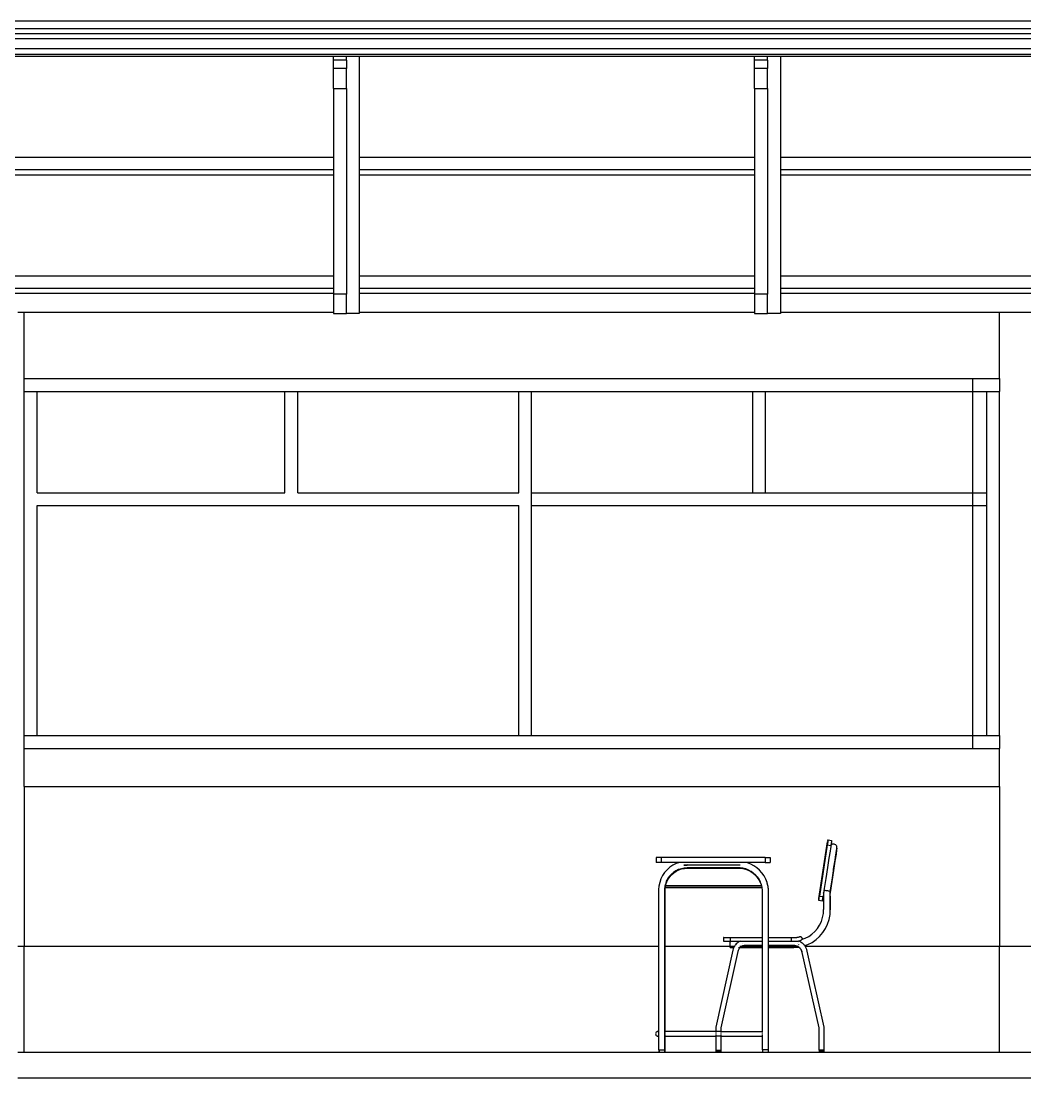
# Model space of a CAD drawing. Header units: metres. Extents: x -17 to 17.8, y -4 to 0.2.
# Drawn here: x 9.443 to 13.406, y -3.979 to 0.191 of the extents above; entities that cross this region are included whole.
import ezdxf

# ---------------------------------------------------------------- set-up
doc = ezdxf.new("R2010")
doc.units = ezdxf.units.M
doc.layers.add('SectionCutEdges', color=7, linetype='Continuous')

msp = doc.modelspace()

# ---------------------------------------------------------------- linework, layer by layer
for p, q in [((17.7507, 0.1909), (-2.9293, 0.1909)), ((17.7507, 0.1609), (-2.9293, 0.1609)), ((17.7507, 0.1407), (-2.9293, 0.1407)), ((17.7507, 0.1214), (-2.9293, 0.1214)), ((9.0806, 0.0531), (10.6765, 0.0531)), ((10.6765, 0.0373), (10.6765, 0.0531)), ((10.6765, 0.0531), (10.7273, 0.0531)), ((10.7273, 0.0373), (10.7273, 0.0531)), ((10.7273, 0.0531), (10.7781, 0.0531)), ((10.7781, 0.0531), (12.3389, 0.0531)), ((10.7781, 0.0531), (10.7781, -0.3457)), ((12.3389, 0.0373), (12.3389, 0.0531)), ((12.3389, 0.0531), (12.3897, 0.0531)), ((12.3897, 0.0373), (12.3897, 0.0531)), ((12.3897, 0.0531), (12.4405, 0.0531)), ((12.4405, 0.0531), (14.0012, 0.0531)), ((12.4405, 0.0531), (12.4405, -0.3457)), ((10.6765, 0.0039), (10.6765, 0.0373)), ((10.7273, 0.0373), (10.6765, 0.0373)), ((10.7273, 0.0373), (10.7273, 0.0039)), ((12.3389, 0.0039), (12.3389, 0.0373)), ((12.3897, 0.0373), (12.3389, 0.0373)), ((12.3897, 0.0373), (12.3897, 0.0039)), ((10.6765, -0.0752), (10.6765, -0.3457)), ((10.7273, -0.0752), (10.7273, -0.887)), ((12.3389, -0.0752), (12.3389, -0.3457)), ((12.3897, -0.0752), (12.3897, -0.887)), ((9.0806, -0.3457), (10.6765, -0.3457)), ((10.6765, -0.3457), (10.6765, -0.3947)), ((10.7781, -0.3457), (12.3389, -0.3457)), ((10.7781, -0.3457), (10.7781, -0.3947)), ((12.3389, -0.3457), (12.3389, -0.3947)), ((12.4405, -0.3457), (14.0012, -0.3457)), ((12.4405, -0.3457), (12.4405, -0.3947)), ((9.0806, -0.3947), (10.6765, -0.3947)), ((9.0806, -0.415), (10.6765, -0.415)), ((10.6765, -0.3947), (10.6765, -0.415)), ((10.6765, -0.415), (10.6765, -0.8138)), ((10.7781, -0.3947), (12.3389, -0.3947)), ((10.7781, -0.3947), (10.7781, -0.415)), ((10.7781, -0.415), (12.3389, -0.415)), ((10.7781, -0.415), (10.7781, -0.8138)), ((12.3389, -0.3947), (12.3389, -0.415)), ((12.3389, -0.415), (12.3389, -0.8138)), ((12.4405, -0.3947), (14.0012, -0.3947)), ((12.4405, -0.3947), (12.4405, -0.415)), ((12.4405, -0.415), (14.0012, -0.415)), ((12.4405, -0.415), (12.4405, -0.8138)), ((9.0806, -0.8138), (10.6765, -0.8138)), ((10.6765, -0.8138), (10.6765, -0.8628)), ((10.7781, -0.8138), (12.3389, -0.8138)), ((10.7781, -0.8138), (10.7781, -0.8628)), ((12.3389, -0.8138), (12.3389, -0.8628)), ((12.4405, -0.8138), (14.0012, -0.8138)), ((12.4405, -0.8138), (12.4405, -0.8628)), ((9.0806, -0.8628), (10.6765, -0.8628)), ((10.6765, -0.8628), (10.6765, -0.8831)), ((10.7781, -0.8628), (12.3389, -0.8628)), ((10.7781, -0.8628), (10.7781, -0.8831)), ((12.3389, -0.8628), (12.3389, -0.8831)), ((12.4405, -0.8628), (14.0012, -0.8628)), ((12.4405, -0.8628), (12.4405, -0.8831)), ((9.0806, -0.8831), (10.6765, -0.8831)), ((10.6765, -0.8831), (10.6765, -0.887)), ((10.7781, -0.8831), (12.3389, -0.8831)), ((10.7781, -0.8831), (10.7781, -0.9593)), ((12.3389, -0.8831), (12.3389, -0.887)), ((12.4405, -0.8831), (14.0012, -0.8831)), ((12.4405, -0.8831), (12.4405, -0.9593)), ((9.4557, -0.9593), (9.4307, -0.9593)), ((9.4557, -1.2193), (9.4557, -0.9593)), ((10.6765, -0.9593), (9.4557, -0.9593)), ((10.7781, -0.9632), (10.7273, -0.9632)), ((12.3389, -0.9593), (10.7781, -0.9593)), ((10.7781, -0.9593), (10.7781, -0.9632)), ((12.4405, -0.9632), (12.3897, -0.9632)), ((13.3057, -0.9593), (12.4405, -0.9593)), ((12.4405, -0.9593), (12.4405, -0.9632)), ((13.5057, -0.9593), (13.3057, -0.9593)), ((13.3057, -1.2193), (13.3057, -0.9593)), ((9.4557, -1.2193), (13.2007, -1.2193)), ((9.4557, -1.2701), (9.4557, -1.2193)), ((13.2007, -1.2193), (13.3057, -1.2193)), ((13.2007, -1.2701), (13.2007, -1.2193)), ((13.3057, -1.2193), (13.3057, -1.2701)), ((9.4557, -1.2701), (9.5065, -1.2701)), ((9.4557, -2.6285), (9.4557, -1.2701)), ((9.5065, -1.6701), (9.5065, -1.2701)), ((9.5065, -1.2701), (10.4842, -1.2701)), ((10.4842, -1.6701), (10.4842, -1.2701)), ((10.4842, -1.2701), (10.535, -1.2701)), ((10.535, -1.6701), (10.535, -1.2701)), ((10.535, -1.2701), (11.4078, -1.2701)), ((11.4078, -1.6701), (11.4078, -1.2701)), ((11.4078, -1.2701), (11.4586, -1.2701)), ((11.4586, -1.6701), (11.4586, -1.2701)), ((11.4586, -1.2701), (12.3313, -1.2701)), ((12.3313, -1.6701), (12.3313, -1.2701)), ((12.3313, -1.2701), (12.3821, -1.2701)), ((12.3821, -1.6701), (12.3821, -1.2701)), ((12.3821, -1.2701), (13.2007, -1.2701)), ((13.2007, -1.2701), (13.2549, -1.2701)), ((13.2007, -1.6701), (13.2007, -1.2701)), ((13.2549, -1.6701), (13.2549, -1.2701)), ((13.2549, -1.2701), (13.3057, -1.2701)), ((13.3057, -2.6285), (13.3057, -1.2701)), ((9.5065, -1.6701), (10.4842, -1.6701)), ((10.535, -1.6701), (11.4078, -1.6701)), ((11.4586, -1.6701), (12.3313, -1.6701)), ((11.4586, -1.7209), (11.4586, -1.6701)), ((12.3313, -1.6701), (12.3821, -1.6701)), ((12.3821, -1.6701), (13.2007, -1.6701)), ((13.2007, -1.6701), (13.2549, -1.6701)), ((13.2007, -1.7209), (13.2007, -1.6701)), ((13.2549, -1.7209), (13.2549, -1.6701)), ((9.5065, -2.6285), (9.5065, -1.7209)), ((9.5065, -1.7209), (11.4078, -1.7209)), ((11.4078, -2.6285), (11.4078, -1.7209)), ((11.4586, -2.6285), (11.4586, -1.7209)), ((11.4586, -1.7209), (13.2007, -1.7209)), ((13.2007, -1.7209), (13.2549, -1.7209)), ((13.2007, -2.6285), (13.2007, -1.7209)), ((13.2549, -2.6285), (13.2549, -1.7209)), ((9.4557, -2.6285), (9.5065, -2.6285)), ((9.4557, -2.6793), (9.4557, -2.6285)), ((9.5065, -2.6285), (11.4078, -2.6285)), ((11.4078, -2.6285), (11.4586, -2.6285)), ((11.4586, -2.6285), (13.2007, -2.6285)), ((13.2007, -2.6285), (13.2549, -2.6285)), ((13.2007, -2.6793), (13.2007, -2.6285)), ((13.2549, -2.6285), (13.3057, -2.6285)), ((13.3057, -2.6285), (13.3057, -2.6793)), ((9.4557, -2.8293), (9.4557, -2.6793)), ((9.4557, -2.6793), (13.2007, -2.6793)), ((13.2007, -2.6793), (13.3057, -2.6793)), ((13.3057, -2.8293), (13.3057, -2.6793)), ((9.4557, -2.8293), (13.3057, -2.8293)), ((9.4557, -2.8293), (9.4557, -3.4593)), ((13.3057, -2.8293), (13.3057, -3.4593)), ((12.6273, -3.043), (12.6265, -3.048)), ((12.6273, -3.043), (12.6274, -3.0418)), ((12.6274, -3.0418), (12.6276, -3.041)), ((12.6276, -3.041), (12.6277, -3.0405)), ((12.6277, -3.0405), (12.6277, -3.0404)), ((12.6277, -3.0404), (12.6286, -3.0404)), ((12.6283, -3.043), (12.6281, -3.0444)), ((12.6284, -3.0418), (12.6283, -3.043)), ((12.6286, -3.041), (12.6284, -3.0418)), ((12.6286, -3.0404), (12.6286, -3.0405)), ((12.6286, -3.0404), (12.6428, -3.0427)), ((12.6286, -3.0405), (12.6286, -3.041)), ((12.6426, -3.0442), (12.6424, -3.0453)), ((12.6427, -3.0434), (12.6426, -3.0442)), ((12.6428, -3.0429), (12.6427, -3.0434)), ((12.6428, -3.0427), (12.6428, -3.0429)), ((12.5924, -3.2711), (12.6265, -3.048)), ((12.6257, -3.0598), (12.5949, -3.2617)), ((12.6261, -3.0573), (12.6257, -3.0598)), ((12.6257, -3.0598), (12.6399, -3.0622)), ((12.6265, -3.0548), (12.6261, -3.0573)), ((12.6269, -3.0524), (12.6265, -3.0548)), ((12.6272, -3.0501), (12.6269, -3.0524)), ((12.6275, -3.048), (12.6272, -3.0501)), ((12.6278, -3.0461), (12.6275, -3.048)), ((12.6281, -3.0444), (12.6278, -3.0461)), ((12.6365, -3.0844), (12.6323, -3.1119)), ((12.6381, -3.0742), (12.6365, -3.0844)), ((12.6391, -3.0675), (12.6381, -3.0742)), ((12.6381, -3.0742), (12.6382, -3.0749)), ((12.6399, -3.0624), (12.6391, -3.0675)), ((12.6403, -3.0596), (12.6399, -3.0622)), ((12.6403, -3.0616), (12.6399, -3.0624)), ((12.6399, -3.0622), (12.6399, -3.0624)), ((12.6407, -3.0571), (12.6403, -3.0596)), ((12.6428, -3.0591), (12.6403, -3.0616)), ((12.641, -3.0547), (12.6407, -3.0571)), ((12.6414, -3.0524), (12.641, -3.0547)), ((12.6417, -3.0503), (12.6414, -3.0524)), ((12.642, -3.0484), (12.6417, -3.0503)), ((12.6422, -3.0467), (12.642, -3.0484)), ((12.6424, -3.0453), (12.6422, -3.0467)), ((12.6458, -3.0574), (12.6428, -3.0591)), ((12.6492, -3.0566), (12.6458, -3.0574)), ((12.6526, -3.0567), (12.6492, -3.0566)), ((12.6559, -3.0577), (12.6526, -3.0567)), ((12.6589, -3.0596), (12.6559, -3.0577)), ((12.6613, -3.0622), (12.6589, -3.0596)), ((12.6627, -3.0789), (12.6601, -3.0966)), ((12.6603, -3.0939), (12.6625, -3.0798)), ((12.6629, -3.0653), (12.6613, -3.0622)), ((12.6625, -3.0798), (12.6628, -3.0775)), ((12.6636, -3.0724), (12.6627, -3.0789)), ((12.6628, -3.0775), (12.6636, -3.0724)), ((12.6637, -3.0688), (12.6629, -3.0653)), ((12.6636, -3.0724), (12.6637, -3.0688)), ((11.95, -3.1093), (11.9499, -3.1093)), ((11.9499, -3.1093), (11.9499, -3.1293)), ((11.9505, -3.1093), (11.95, -3.1093)), ((11.9514, -3.1093), (11.9505, -3.1093)), ((11.9525, -3.1093), (11.9514, -3.1093)), ((11.954, -3.1093), (11.9525, -3.1093)), ((11.9557, -3.1093), (11.954, -3.1093)), ((11.9577, -3.1093), (11.9557, -3.1093)), ((11.9599, -3.1093), (11.9577, -3.1093)), ((11.9622, -3.1093), (11.9599, -3.1093)), ((11.9647, -3.1093), (11.9622, -3.1093)), ((11.9672, -3.1093), (11.9647, -3.1093)), ((11.9699, -3.1093), (11.9672, -3.1093)), ((11.9699, -3.1093), (11.9699, -3.1293)), ((12.3799, -3.1093), (11.9699, -3.1093)), ((12.3799, -3.1093), (12.3799, -3.1293)), ((12.3799, -3.1093), (12.3825, -3.1093)), ((12.3825, -3.1093), (12.385, -3.1093)), ((12.385, -3.1093), (12.3875, -3.1093)), ((12.3875, -3.1093), (12.3899, -3.1093)), ((12.3899, -3.1093), (12.392, -3.1093)), ((12.392, -3.1093), (12.394, -3.1093)), ((12.394, -3.1093), (12.3957, -3.1093)), ((12.3957, -3.1093), (12.3972, -3.1093)), ((12.3972, -3.1093), (12.3983, -3.1093)), ((12.3983, -3.1093), (12.3992, -3.1093)), ((12.3992, -3.1093), (12.3997, -3.1093)), ((12.3997, -3.1093), (12.3999, -3.1093)), ((12.3999, -3.1093), (12.3999, -3.1293)), ((12.6323, -3.1119), (12.6267, -3.1485)), ((12.6559, -3.1246), (12.6504, -3.1611)), ((12.6507, -3.1561), (12.6553, -3.1263)), ((12.6553, -3.1263), (12.6562, -3.1206)), ((12.6601, -3.0966), (12.6559, -3.1246)), ((12.6562, -3.1206), (12.6596, -3.0981)), ((12.6596, -3.0981), (12.6603, -3.0939)), ((11.95, -3.1293), (11.9499, -3.1293)), ((11.9505, -3.1293), (11.95, -3.1293)), ((11.9514, -3.1293), (11.9505, -3.1293)), ((11.9525, -3.1293), (11.9514, -3.1293)), ((11.954, -3.1293), (11.9525, -3.1293)), ((11.9557, -3.1293), (11.954, -3.1293)), ((11.9577, -3.1293), (11.9557, -3.1293)), ((11.9599, -3.1293), (11.9577, -3.1293)), ((11.9622, -3.1293), (11.9599, -3.1293)), ((11.9647, -3.1293), (11.9622, -3.1293)), ((11.9672, -3.1293), (11.9647, -3.1293)), ((11.9699, -3.1293), (11.9672, -3.1293)), ((12.042, -3.1293), (11.9699, -3.1293)), ((11.9836, -3.169), (11.9754, -3.1811)), ((11.9932, -3.158), (11.9836, -3.169)), ((12.0042, -3.1483), (11.9932, -3.158)), ((12.0163, -3.1402), (12.0042, -3.1483)), ((12.0105, -3.1753), (12.0185, -3.1682)), ((12.0294, -3.1337), (12.0163, -3.1402)), ((12.0185, -3.1682), (12.0191, -3.1677)), ((12.0191, -3.1677), (12.0282, -3.1616)), ((12.0199, -3.17), (12.0294, -3.1636)), ((12.0282, -3.1616), (12.0286, -3.1613)), ((12.0286, -3.1613), (12.0387, -3.1563)), ((12.042, -3.1293), (12.0294, -3.1337)), ((12.0294, -3.1636), (12.0396, -3.1585)), ((12.0387, -3.1563), (12.0389, -3.1562)), ((12.0389, -3.1562), (12.0497, -3.1524)), ((12.0396, -3.1585), (12.0505, -3.1547)), ((12.0433, -3.1293), (12.042, -3.1293)), ((12.0492, -3.1293), (12.0433, -3.1293)), ((12.0433, -3.1293), (12.0433, -3.1293)), ((12.058, -3.1293), (12.0492, -3.1293)), ((12.0497, -3.1524), (12.0498, -3.1524)), ((12.0498, -3.1524), (12.0609, -3.1501)), ((12.0505, -3.1547), (12.0617, -3.1524)), ((12.0599, -3.1293), (12.058, -3.1293)), ((12.0592, -3.138), (12.0722, -3.137)), ((12.0592, -3.138), (12.0722, -3.137)), ((12.0596, -3.1404), (12.06, -3.1403)), ((12.0596, -3.1404), (12.06, -3.1403)), ((12.0719, -3.1293), (12.0599, -3.1293)), ((12.06, -3.1403), (12.073, -3.1393)), ((12.06, -3.1403), (12.073, -3.1393)), ((12.0609, -3.1501), (12.0614, -3.15)), ((12.0614, -3.15), (12.0727, -3.1492)), ((12.0617, -3.1524), (12.0734, -3.1515)), ((12.2817, -3.1293), (12.0719, -3.1293)), ((12.0727, -3.1492), (12.0733, -3.1492)), ((12.2811, -3.1393), (12.073, -3.1393)), ((12.2811, -3.1393), (12.073, -3.1393)), ((12.0733, -3.1492), (12.2804, -3.1492)), ((12.0734, -3.1515), (12.2811, -3.1515)), ((12.2804, -3.1492), (12.2813, -3.1493)), ((12.2811, -3.1515), (12.2923, -3.153)), ((12.2813, -3.1493), (12.2915, -3.1507)), ((12.2884, -3.1293), (12.2817, -3.1293)), ((12.2958, -3.1293), (12.2884, -3.1293)), ((12.2915, -3.1507), (12.2927, -3.151)), ((12.2923, -3.153), (12.3033, -3.1559)), ((12.2927, -3.151), (12.3025, -3.1536)), ((12.2995, -3.1293), (12.2958, -3.1293)), ((12.3043, -3.1293), (12.2995, -3.1293)), ((12.3025, -3.1536), (12.3131, -3.1577)), ((12.3033, -3.1559), (12.3139, -3.16)), ((12.3059, -3.1293), (12.3043, -3.1293)), ((12.3101, -3.1304), (12.3059, -3.1293)), ((12.3799, -3.1293), (12.3059, -3.1293)), ((12.3234, -3.1356), (12.3101, -3.1304)), ((12.3131, -3.1577), (12.3146, -3.1586)), ((12.3139, -3.16), (12.3239, -3.1654)), ((12.3146, -3.1586), (12.3232, -3.1631)), ((12.3232, -3.1631), (12.3247, -3.1642)), ((12.3359, -3.1423), (12.3234, -3.1356)), ((12.3239, -3.1654), (12.3333, -3.1719)), ((12.3247, -3.1642), (12.3325, -3.1696)), ((12.3476, -3.1504), (12.3359, -3.1423)), ((12.3583, -3.1599), (12.3476, -3.1504)), ((12.3678, -3.1706), (12.3583, -3.1599)), ((12.3799, -3.1293), (12.3825, -3.1293)), ((12.3825, -3.1293), (12.385, -3.1293)), ((12.385, -3.1293), (12.3875, -3.1293)), ((12.3875, -3.1293), (12.3899, -3.1293)), ((12.3899, -3.1293), (12.392, -3.1293)), ((12.392, -3.1293), (12.394, -3.1293)), ((12.394, -3.1293), (12.3957, -3.1293)), ((12.3957, -3.1293), (12.3972, -3.1293)), ((12.3972, -3.1293), (12.3983, -3.1293)), ((12.3983, -3.1293), (12.3992, -3.1293)), ((12.3992, -3.1293), (12.3997, -3.1293)), ((12.3997, -3.1293), (12.3999, -3.1293)), ((12.6267, -3.1485), (12.62, -3.1922)), ((12.6504, -3.1611), (12.6439, -3.2041)), ((12.6443, -3.1985), (12.6498, -3.1627)), ((12.6498, -3.1627), (12.6507, -3.1561)), ((11.9641, -3.208), (11.9611, -3.2223)), ((11.9689, -3.1942), (11.9641, -3.208)), ((11.9754, -3.1811), (11.9689, -3.1942)), ((11.9877, -3.2145), (11.9908, -3.2054)), ((11.9884, -3.2168), (11.9922, -3.2059)), ((11.9908, -3.2054), (11.9912, -3.2041)), ((11.9912, -3.2041), (11.9914, -3.2036)), ((11.9914, -3.2036), (11.9958, -3.1948)), ((11.9922, -3.2059), (11.9973, -3.1957)), ((11.9958, -3.1948), (11.9965, -3.1934)), ((11.9965, -3.1934), (12.0022, -3.185)), ((11.9973, -3.1957), (12.0037, -3.1862)), ((12.0022, -3.185), (12.0029, -3.1839)), ((12.0029, -3.1839), (12.0098, -3.1761)), ((12.0037, -3.1862), (12.0113, -3.1776)), ((12.0098, -3.1761), (12.0105, -3.1753)), ((12.0113, -3.1776), (12.0199, -3.17)), ((12.3325, -3.1696), (12.334, -3.171)), ((12.3333, -3.1719), (12.3418, -3.1795)), ((12.334, -3.171), (12.341, -3.1772)), ((12.341, -3.1772), (12.3425, -3.1788)), ((12.3418, -3.1795), (12.3493, -3.188)), ((12.3425, -3.1788), (12.3486, -3.1857)), ((12.3486, -3.1857), (12.3551, -3.195)), ((12.3493, -3.188), (12.3558, -3.1973)), ((12.3551, -3.195), (12.3562, -3.1971)), ((12.3558, -3.1973), (12.3612, -3.2074)), ((12.3562, -3.1971), (12.3605, -3.2051)), ((12.3605, -3.2051), (12.3613, -3.2073)), ((12.3612, -3.2074), (12.3649, -3.2168)), ((12.3613, -3.2073), (12.3646, -3.2157)), ((12.3759, -3.1823), (12.3678, -3.1706)), ((12.3826, -3.1948), (12.3759, -3.1823)), ((12.3878, -3.2081), (12.3826, -3.1948)), ((12.3881, -3.2092), (12.3878, -3.2081)), ((12.3886, -3.2104), (12.3881, -3.2092)), ((12.3914, -3.2219), (12.3881, -3.2092)), ((12.3922, -3.2242), (12.3886, -3.2104)), ((12.62, -3.1922), (12.6127, -3.2402)), ((12.6439, -3.2041), (12.6372, -3.248)), ((12.6372, -3.2451), (12.6433, -3.2051)), ((12.6433, -3.2051), (12.6443, -3.1985)), ((11.9611, -3.2223), (11.96, -3.2365)), ((11.96, -3.2365), (11.96, -3.4593)), ((11.9844, -3.2374), (11.985, -3.2299)), ((11.9844, -3.2397), (11.9844, -3.2374)), ((11.9844, -3.7964), (11.9844, -3.2397)), ((11.985, -3.2294), (11.9851, -3.2279)), ((11.9855, -3.2294), (11.985, -3.2294)), ((11.985, -3.2299), (11.985, -3.2294)), ((11.9855, -3.2299), (11.985, -3.2299)), ((11.9851, -3.2279), (11.9853, -3.2264)), ((11.9852, -3.2397), (11.9859, -3.2299)), ((11.9852, -3.4593), (11.9852, -3.2397)), ((11.9853, -3.2257), (11.9854, -3.2254)), ((11.9853, -3.2264), (11.9853, -3.2257)), ((11.9854, -3.2254), (11.9855, -3.2249)), ((11.9855, -3.2249), (11.986, -3.2223)), ((11.986, -3.2294), (11.9855, -3.2294)), ((11.9859, -3.2299), (11.9855, -3.2299)), ((11.986, -3.2223), (11.9856, -3.2223)), ((11.9861, -3.2218), (11.9857, -3.2218)), ((11.9859, -3.2299), (11.986, -3.2294)), ((12.3679, -3.2299), (11.9859, -3.2299)), ((11.986, -3.2223), (11.9861, -3.2218)), ((11.9868, -3.2223), (11.986, -3.2223)), ((11.986, -3.2294), (11.9861, -3.228)), ((12.3679, -3.2294), (11.986, -3.2294)), ((11.9861, -3.2218), (11.9872, -3.2165)), ((11.9869, -3.2218), (11.9861, -3.2218)), ((11.9861, -3.228), (11.9864, -3.2264)), ((11.9867, -3.2249), (11.9873, -3.2223)), ((11.9873, -3.2223), (11.9868, -3.2223)), ((11.9873, -3.2218), (11.9869, -3.2218)), ((11.9872, -3.2165), (11.9877, -3.2145)), ((11.9873, -3.2218), (11.9884, -3.2168)), ((12.3662, -3.2218), (11.9873, -3.2218)), ((11.9873, -3.2223), (11.9873, -3.2218)), ((12.3663, -3.2223), (11.9873, -3.2223)), ((12.3646, -3.2157), (12.3649, -3.2168)), ((12.3649, -3.2168), (12.3662, -3.2218)), ((12.3662, -3.2218), (12.3663, -3.2223)), ((12.3663, -3.2223), (12.367, -3.2249)), ((12.367, -3.2249), (12.3672, -3.2254)), ((12.3672, -3.2254), (12.3674, -3.2264)), ((12.3674, -3.2264), (12.3675, -3.2267)), ((12.3675, -3.2267), (12.3679, -3.2294)), ((12.3679, -3.2294), (12.3679, -3.2299)), ((12.3679, -3.2299), (12.369, -3.2378)), ((12.369, -3.2378), (12.369, -3.4254)), ((12.3918, -3.2243), (12.3914, -3.2219)), ((12.3934, -3.2361), (12.3918, -3.2243)), ((12.3942, -3.2384), (12.3922, -3.2242)), ((12.3934, -3.4254), (12.3934, -3.2361)), ((12.3942, -3.4254), (12.3942, -3.2384)), ((12.6111, -3.2508), (12.6107, -3.2531)), ((12.6111, -3.2508), (12.6117, -3.2471)), ((12.6111, -3.2508), (12.6112, -3.3149)), ((12.6111, -3.2508), (12.6112, -3.2552)), ((12.6127, -3.2402), (12.6117, -3.2471)), ((12.613, -3.2402), (12.6127, -3.2402)), ((12.6151, -3.2401), (12.613, -3.2402)), ((12.6179, -3.2403), (12.6151, -3.2401)), ((12.621, -3.2406), (12.6179, -3.2403)), ((12.6244, -3.2411), (12.621, -3.2406)), ((12.6278, -3.2417), (12.6244, -3.2411)), ((12.6309, -3.2424), (12.6278, -3.2417)), ((12.6336, -3.2431), (12.6309, -3.2424)), ((12.6356, -3.2439), (12.6336, -3.2431)), ((12.6368, -3.2445), (12.6356, -3.2439)), ((12.6372, -3.2451), (12.6368, -3.2445)), ((12.6372, -3.248), (12.6369, -3.2505)), ((12.6372, -3.248), (12.6372, -3.2451)), ((12.6376, -3.3158), (12.6372, -3.248)), ((12.5914, -3.2782), (12.5913, -3.2783)), ((12.5923, -3.2783), (12.5913, -3.2783)), ((12.5913, -3.2783), (12.6056, -3.2804)), ((12.5915, -3.2772), (12.5914, -3.2778)), ((12.5914, -3.2778), (12.5914, -3.2782)), ((12.5918, -3.2753), (12.5915, -3.2772)), ((12.5918, -3.2753), (12.5924, -3.2711)), ((12.5923, -3.2782), (12.5924, -3.2778)), ((12.5923, -3.2783), (12.5923, -3.2782)), ((12.5923, -3.2783), (12.6065, -3.2804)), ((12.5924, -3.2778), (12.5925, -3.2771)), ((12.5925, -3.2771), (12.5927, -3.2761)), ((12.5927, -3.2761), (12.5929, -3.2749)), ((12.5929, -3.2749), (12.5931, -3.2735)), ((12.5931, -3.2735), (12.5934, -3.2718)), ((12.5934, -3.2718), (12.5936, -3.27)), ((12.5936, -3.27), (12.5939, -3.2681)), ((12.5939, -3.2681), (12.5942, -3.266)), ((12.5942, -3.266), (12.5946, -3.2639)), ((12.5946, -3.2639), (12.5949, -3.2617)), ((12.5949, -3.2617), (12.6091, -3.2637)), ((12.6055, -3.2807), (12.6055, -3.2804)), ((12.6055, -3.2807), (12.6055, -3.2804)), ((12.6065, -3.2804), (12.6056, -3.2804)), ((12.6065, -3.2804), (12.6066, -3.2802)), ((12.6065, -3.2804), (12.6065, -3.2807)), ((12.6066, -3.2804), (12.6065, -3.2807)), ((12.6065, -3.2804), (12.6065, -3.2807)), ((12.6066, -3.2804), (12.6065, -3.2807)), ((12.6066, -3.2798), (12.6067, -3.2791)), ((12.6066, -3.2802), (12.6066, -3.2798)), ((12.6067, -3.2791), (12.6069, -3.2781)), ((12.6069, -3.2781), (12.6071, -3.2769)), ((12.6071, -3.2769), (12.6073, -3.2755)), ((12.6073, -3.2755), (12.6076, -3.2739)), ((12.6076, -3.2739), (12.6078, -3.272)), ((12.6078, -3.272), (12.6081, -3.2701)), ((12.6081, -3.2701), (12.6085, -3.268)), ((12.6085, -3.268), (12.6088, -3.2659)), ((12.6088, -3.2659), (12.6091, -3.2637)), ((12.6107, -3.2531), (12.6091, -3.2637)), ((12.6107, -3.2531), (12.6112, -3.3149)), ((12.6369, -3.2619), (12.6376, -3.3158)), ((12.6072, -3.3468), (12.6102, -3.3312)), ((12.6102, -3.3312), (12.6112, -3.3149)), ((12.6327, -3.3539), (12.6364, -3.3348)), ((12.6364, -3.3348), (12.6376, -3.3158)), ((12.5869, -3.3895), (12.5954, -3.3762)), ((12.5954, -3.3762), (12.6022, -3.3619)), ((12.6022, -3.3619), (12.6072, -3.3468)), ((12.6184, -3.39), (12.6267, -3.3724)), ((12.6267, -3.3724), (12.6327, -3.3539)), ((12.5525, -3.4208), (12.5652, -3.412)), ((12.5652, -3.412), (12.5768, -3.4015)), ((12.5768, -3.4015), (12.5869, -3.3895)), ((12.5955, -3.4209), (12.6079, -3.4062)), ((12.6079, -3.4062), (12.6184, -3.39)), ((9.4307, -3.4593), (9.4557, -3.4593)), ((9.4557, -3.8793), (9.4557, -3.4593)), ((9.4557, -3.4593), (11.96, -3.4593)), ((11.96, -3.4593), (11.9604, -3.4593)), ((11.96, -3.4593), (11.96, -3.7964)), ((11.9847, -3.4593), (11.9852, -3.4593)), ((11.9852, -3.4593), (12.2417, -3.4593)), ((11.9852, -3.7964), (11.9852, -3.4593)), ((12.2163, -3.4254), (12.2165, -3.4254)), ((12.2163, -3.4254), (12.2163, -3.4402)), ((12.2163, -3.4402), (12.2165, -3.4402)), ((12.2172, -3.4254), (12.2165, -3.4254)), ((12.2165, -3.4402), (12.2172, -3.4402)), ((12.2172, -3.4254), (12.2183, -3.4254)), ((12.2172, -3.4402), (12.2183, -3.4402)), ((12.2183, -3.4254), (12.2198, -3.4254)), ((12.2183, -3.4402), (12.2198, -3.4402)), ((12.2198, -3.4254), (12.2218, -3.4254)), ((12.2198, -3.4402), (12.2218, -3.4402)), ((12.2218, -3.4254), (12.224, -3.4254)), ((12.2218, -3.4402), (12.224, -3.4402)), ((12.224, -3.4254), (12.2266, -3.4254)), ((12.224, -3.4402), (12.2266, -3.4402)), ((12.2266, -3.4254), (12.2295, -3.4254)), ((12.2266, -3.4402), (12.2295, -3.4402)), ((12.2295, -3.4254), (12.2326, -3.4254)), ((12.2295, -3.4402), (12.2326, -3.4402)), ((12.2326, -3.4254), (12.2359, -3.4254)), ((12.2326, -3.4402), (12.2359, -3.4402)), ((12.2359, -3.4254), (12.2393, -3.4254)), ((12.2359, -3.4402), (12.2393, -3.4402)), ((12.2393, -3.4254), (12.2427, -3.4254)), ((12.2393, -3.4402), (12.2417, -3.4402)), ((12.2417, -3.4412), (12.2417, -3.4402)), ((12.2417, -3.4402), (12.2427, -3.4402)), ((12.2417, -3.4412), (12.2417, -3.444)), ((12.2417, -3.4473), (12.2417, -3.444)), ((12.2417, -3.4508), (12.2417, -3.4473)), ((12.2417, -3.4544), (12.2417, -3.4508)), ((12.2417, -3.4577), (12.2417, -3.4544)), ((12.2417, -3.4577), (12.2417, -3.4593)), ((12.2417, -3.4593), (12.2417, -3.4605)), ((12.2417, -3.4593), (12.2595, -3.4593)), ((12.2417, -3.4605), (12.2417, -3.4627)), ((12.2427, -3.4254), (12.369, -3.4254)), ((12.2427, -3.4254), (12.2427, -3.4402)), ((12.2427, -3.4402), (12.2815, -3.4402)), ((12.2589, -3.4605), (12.2577, -3.4627)), ((12.2592, -3.4597), (12.2588, -3.4605)), ((12.2593, -3.4598), (12.2589, -3.4605)), ((12.2595, -3.4593), (12.2592, -3.4597)), ((12.2596, -3.4593), (12.2593, -3.4597)), ((12.2593, -3.4597), (12.2593, -3.4598)), ((12.2606, -3.4577), (12.2595, -3.4593)), ((12.2595, -3.4593), (12.2596, -3.4593)), ((12.2607, -3.4577), (12.2596, -3.4593)), ((12.2596, -3.4593), (12.26, -3.4593)), ((12.2625, -3.4551), (12.2607, -3.4577)), ((12.2631, -3.4544), (12.2625, -3.4551)), ((12.2661, -3.4509), (12.2631, -3.4544)), ((12.2699, -3.4473), (12.2661, -3.4508)), ((12.2662, -3.4508), (12.2661, -3.4509)), ((12.27, -3.4473), (12.2662, -3.4508)), ((12.2702, -3.4471), (12.27, -3.4473)), ((12.2745, -3.444), (12.2702, -3.4471)), ((12.2746, -3.4439), (12.2745, -3.444)), ((12.2794, -3.4412), (12.2746, -3.4439)), ((12.2793, -3.4411), (12.2793, -3.4412)), ((12.2793, -3.4411), (12.2794, -3.4412)), ((12.2815, -3.4402), (12.2794, -3.4411)), ((12.2794, -3.4411), (12.2794, -3.4412)), ((12.2801, -3.4593), (12.2836, -3.4593)), ((12.2815, -3.4402), (12.2923, -3.4402)), ((12.2839, -3.4593), (12.2897, -3.4593)), ((12.2872, -3.4605), (12.2853, -3.4616)), ((12.288, -3.46), (12.2871, -3.4605)), ((12.2881, -3.46), (12.2872, -3.4605)), ((12.2881, -3.46), (12.288, -3.46)), ((12.2897, -3.4593), (12.2881, -3.46)), ((12.2897, -3.4593), (12.2898, -3.4593)), ((12.291, -3.4587), (12.2898, -3.4593)), ((12.2898, -3.4593), (12.369, -3.4593)), ((12.2903, -3.4406), (12.2903, -3.4406)), ((12.2911, -3.4587), (12.291, -3.4587)), ((12.2941, -3.4578), (12.2911, -3.4587)), ((12.2923, -3.4402), (12.2955, -3.4402)), ((12.2924, -3.4505), (12.2925, -3.4505)), ((12.2942, -3.4578), (12.2941, -3.4578)), ((12.2948, -3.4577), (12.2942, -3.4578)), ((12.2949, -3.4577), (12.2948, -3.4577)), ((12.2973, -3.4573), (12.2949, -3.4577)), ((12.2955, -3.4402), (12.369, -3.4402)), ((12.3008, -3.4571), (12.2973, -3.4573)), ((12.369, -3.4571), (12.3008, -3.4571)), ((12.369, -3.4254), (12.369, -3.4402)), ((12.369, -3.4402), (12.369, -3.4412)), ((12.369, -3.4412), (12.369, -3.4416)), ((12.369, -3.4416), (12.369, -3.4441)), ((12.369, -3.4441), (12.369, -3.4468)), ((12.369, -3.4468), (12.369, -3.4495)), ((12.369, -3.4495), (12.369, -3.452)), ((12.369, -3.452), (12.369, -3.4544)), ((12.369, -3.4544), (12.369, -3.4558)), ((12.369, -3.4558), (12.369, -3.4568)), ((12.369, -3.4568), (12.369, -3.4571)), ((12.369, -3.4571), (12.369, -3.4577)), ((12.369, -3.4577), (12.369, -3.4593)), ((12.369, -3.4593), (12.369, -3.4605)), ((12.369, -3.4605), (12.369, -3.4627)), ((12.393, -3.4254), (12.3934, -3.4254)), ((12.393, -3.4402), (12.3934, -3.4402)), ((12.3934, -3.4571), (12.393, -3.4571)), ((12.393, -3.4593), (12.3934, -3.4593)), ((12.3934, -3.4254), (12.3942, -3.4254)), ((12.3934, -3.4402), (12.3934, -3.4254)), ((12.3934, -3.4412), (12.3934, -3.4402)), ((12.3934, -3.4402), (12.3942, -3.4402)), ((12.3934, -3.4416), (12.3934, -3.4412)), ((12.3934, -3.4441), (12.3934, -3.4416)), ((12.3934, -3.4468), (12.3934, -3.4441)), ((12.3934, -3.4495), (12.3934, -3.4468)), ((12.3934, -3.452), (12.3934, -3.4495)), ((12.3934, -3.4544), (12.3934, -3.452)), ((12.3934, -3.4558), (12.3934, -3.4544)), ((12.3934, -3.4568), (12.3934, -3.4558)), ((12.3934, -3.4571), (12.3934, -3.4568)), ((12.494, -3.4571), (12.3934, -3.4571)), ((12.3934, -3.4577), (12.3934, -3.4571)), ((12.3934, -3.4593), (12.3934, -3.4577)), ((12.3934, -3.4605), (12.3934, -3.4593)), ((12.3934, -3.4593), (12.3942, -3.4593)), ((12.3934, -3.4627), (12.3934, -3.4605)), ((12.3942, -3.4254), (12.4847, -3.4254)), ((12.3942, -3.4412), (12.3942, -3.4402)), ((12.3942, -3.4402), (12.4847, -3.4402)), ((12.3942, -3.4593), (12.3942, -3.4577)), ((12.3942, -3.4605), (12.3942, -3.4593)), ((12.3942, -3.4593), (12.506, -3.4593)), ((12.4847, -3.4402), (12.4847, -3.4254)), ((12.4847, -3.4254), (12.5049, -3.4254)), ((12.4847, -3.4402), (12.5, -3.4402)), ((12.494, -3.4571), (12.4942, -3.4571)), ((12.4981, -3.4573), (12.4942, -3.4571)), ((12.4982, -3.4573), (12.4981, -3.4573)), ((12.5018, -3.4579), (12.4982, -3.4573)), ((12.5, -3.4402), (12.5001, -3.4402)), ((12.5001, -3.4402), (12.5029, -3.4402)), ((12.5019, -3.4579), (12.5018, -3.4579)), ((12.5054, -3.459), (12.5019, -3.4579)), ((12.5029, -3.4402), (12.5054, -3.4402)), ((12.5076, -3.4252), (12.5049, -3.4254)), ((12.5054, -3.4402), (12.5094, -3.4399)), ((12.5055, -3.459), (12.5054, -3.459)), ((12.506, -3.4593), (12.5055, -3.459)), ((12.5058, -3.4578), (12.5058, -3.4578)), ((12.5061, -3.4593), (12.506, -3.4593)), ((12.5069, -3.4597), (12.5061, -3.4593)), ((12.5061, -3.4593), (12.5092, -3.4593)), ((12.507, -3.4597), (12.5069, -3.4597)), ((12.5089, -3.4605), (12.507, -3.4597)), ((12.5102, -3.4247), (12.5076, -3.4252)), ((12.5086, -3.4493), (12.5086, -3.4493)), ((12.5108, -3.4616), (12.5089, -3.4605)), ((12.5094, -3.4399), (12.5096, -3.4399)), ((12.5095, -3.4593), (12.512, -3.4593)), ((12.5096, -3.4399), (12.5123, -3.4393)), ((12.5102, -3.4443), (12.5101, -3.4443)), ((12.5127, -3.4238), (12.5102, -3.4247)), ((12.5119, -3.4536), (12.5119, -3.4537)), ((12.512, -3.4593), (12.5125, -3.4593)), ((12.5123, -3.4393), (12.5139, -3.439)), ((12.5126, -3.4395), (12.5123, -3.4393)), ((12.5171, -3.4414), (12.5126, -3.4395)), ((12.515, -3.4226), (12.5127, -3.4238)), ((12.5139, -3.439), (12.5181, -3.4375)), ((12.515, -3.4226), (12.5156, -3.4223)), ((12.5156, -3.4223), (12.5161, -3.422)), ((12.5161, -3.422), (12.5167, -3.4218)), ((12.5167, -3.4218), (12.5173, -3.4217)), ((12.5176, -3.4416), (12.5171, -3.4414)), ((12.5173, -3.4217), (12.5179, -3.4216)), ((12.5215, -3.4439), (12.5176, -3.4416)), ((12.5179, -3.4216), (12.5185, -3.4216)), ((12.5181, -3.4375), (12.5222, -3.4354)), ((12.5185, -3.4216), (12.5192, -3.4216)), ((12.5192, -3.4216), (12.5198, -3.4217)), ((12.5198, -3.4217), (12.5204, -3.4218)), ((12.5204, -3.4218), (12.5209, -3.422)), ((12.5209, -3.422), (12.5215, -3.4223)), ((12.5215, -3.4223), (12.5221, -3.4226)), ((12.5229, -3.4446), (12.5215, -3.4439)), ((12.5286, -3.4304), (12.5221, -3.4226)), ((12.5222, -3.4354), (12.5225, -3.4352)), ((12.5225, -3.4352), (12.5244, -3.4339)), ((12.5256, -3.4466), (12.5229, -3.4446)), ((12.5259, -3.4328), (12.5244, -3.4339)), ((12.5277, -3.4482), (12.5256, -3.4466)), ((12.5259, -3.4328), (12.5267, -3.4321)), ((12.5267, -3.4321), (12.5387, -3.4279)), ((12.5267, -3.4321), (12.5286, -3.4304)), ((12.5282, -3.4486), (12.5277, -3.4482)), ((12.5291, -3.4494), (12.5282, -3.4486)), ((12.5318, -3.452), (12.5291, -3.4494)), ((12.5322, -3.4523), (12.5318, -3.452)), ((12.5339, -3.4542), (12.5322, -3.4523)), ((12.5354, -3.456), (12.5339, -3.4542)), ((12.5362, -3.4569), (12.5354, -3.456)), ((12.5363, -3.4571), (12.5362, -3.4569)), ((12.5366, -3.4575), (12.5363, -3.4571)), ((12.5366, -3.4575), (12.5488, -3.4532)), ((12.5378, -3.4593), (12.5366, -3.4575)), ((12.5378, -3.4593), (13.3057, -3.4593)), ((12.5396, -3.462), (12.5378, -3.4593)), ((12.5387, -3.4279), (12.5525, -3.4208)), ((12.5488, -3.4532), (12.5657, -3.4446)), ((12.5657, -3.4446), (12.5813, -3.4337)), ((12.5813, -3.4337), (12.5955, -3.4209)), ((13.3057, -3.8793), (13.3057, -3.4593)), ((13.3057, -3.4593), (13.5057, -3.4593)), ((12.253, -3.4751), (12.1853, -3.7792)), ((12.2531, -3.4751), (12.1854, -3.7792)), ((12.2726, -3.4803), (12.2055, -3.7816)), ((12.2417, -3.4646), (12.2417, -3.4627)), ((12.2417, -3.4646), (12.2566, -3.4646)), ((12.2544, -3.4699), (12.253, -3.4751)), ((12.2545, -3.4699), (12.2531, -3.4751)), ((12.2531, -3.4751), (12.2531, -3.4751)), ((12.2565, -3.4647), (12.2544, -3.4699)), ((12.2546, -3.4699), (12.2545, -3.4699)), ((12.2566, -3.4647), (12.2546, -3.4699)), ((12.2548, -3.47), (12.2548, -3.47)), ((12.2566, -3.4646), (12.2565, -3.4647)), ((12.2576, -3.4627), (12.2566, -3.4646)), ((12.2566, -3.4646), (12.2567, -3.4646)), ((12.2567, -3.4647), (12.2566, -3.4647)), ((12.2577, -3.4627), (12.2567, -3.4646)), ((12.2567, -3.4646), (12.2567, -3.4647)), ((12.2723, -3.4764), (12.2723, -3.4764)), ((12.2735, -3.4769), (12.2725, -3.4803)), ((12.2736, -3.4769), (12.2726, -3.4803)), ((12.2735, -3.4768), (12.2735, -3.4769)), ((12.2748, -3.4738), (12.2736, -3.4769)), ((12.2762, -3.4709), (12.2747, -3.4738)), ((12.2748, -3.4646), (12.2775, -3.4646)), ((12.2764, -3.4709), (12.2748, -3.4738)), ((12.2763, -3.4709), (12.2762, -3.4709)), ((12.2782, -3.4682), (12.2764, -3.4709)), ((12.2775, -3.4646), (12.2776, -3.4646)), ((12.2803, -3.4657), (12.2782, -3.4682)), ((12.2792, -3.4646), (12.2815, -3.4646)), ((12.2815, -3.4646), (12.2803, -3.4657)), ((12.2816, -3.4646), (12.2803, -3.4657)), ((12.2826, -3.4635), (12.2815, -3.4646)), ((12.2815, -3.4646), (12.2816, -3.4646)), ((12.2827, -3.4635), (12.2816, -3.4646)), ((12.2816, -3.4646), (12.369, -3.4646)), ((12.2837, -3.4627), (12.2826, -3.4635)), ((12.2838, -3.4627), (12.2827, -3.4635)), ((12.2853, -3.4616), (12.2838, -3.4627)), ((12.369, -3.4627), (12.369, -3.4646)), ((12.369, -3.4646), (12.369, -3.7964)), ((12.393, -3.4646), (12.3934, -3.4646)), ((12.3934, -3.4646), (12.3934, -3.4627)), ((12.3934, -3.8693), (12.3934, -3.4646)), ((12.3934, -3.4646), (12.3942, -3.4646)), ((12.3942, -3.4646), (12.3942, -3.4627)), ((12.3942, -3.8693), (12.3942, -3.4646)), ((12.3942, -3.4646), (12.4942, -3.4646)), ((12.4942, -3.4646), (12.5126, -3.4633)), ((12.512, -3.4623), (12.5107, -3.4616)), ((12.5121, -3.4623), (12.5108, -3.4616)), ((12.5132, -3.4632), (12.512, -3.4623)), ((12.5133, -3.4632), (12.5121, -3.4623)), ((12.5121, -3.4623), (12.5121, -3.4623)), ((12.5126, -3.4633), (12.5132, -3.4632)), ((12.5151, -3.4646), (12.5132, -3.4632)), ((12.5132, -3.4632), (12.5133, -3.4632)), ((12.5133, -3.4632), (12.5136, -3.4631)), ((12.5151, -3.4645), (12.5133, -3.4632)), ((12.5136, -3.4631), (12.5137, -3.4631)), ((12.5152, -3.4646), (12.5151, -3.4645)), ((12.5178, -3.4671), (12.5151, -3.4646)), ((12.5179, -3.4671), (12.5152, -3.4646)), ((12.5168, -3.4624), (12.5169, -3.4624)), ((12.5169, -3.4624), (12.517, -3.4624)), ((12.5203, -3.47), (12.5178, -3.4671)), ((12.518, -3.4671), (12.5179, -3.4671)), ((12.5204, -3.47), (12.518, -3.4671)), ((12.5225, -3.4731), (12.5203, -3.47)), ((12.5226, -3.4731), (12.5204, -3.47)), ((12.5243, -3.4765), (12.5225, -3.4731)), ((12.5244, -3.4765), (12.5226, -3.4731)), ((12.5257, -3.4801), (12.5243, -3.4765)), ((12.5244, -3.4765), (12.5258, -3.4801)), ((12.5268, -3.4841), (12.5257, -3.4801)), ((12.5269, -3.484), (12.5258, -3.4801)), ((12.526, -3.48), (12.526, -3.48)), ((12.5931, -3.7816), (12.5268, -3.4841)), ((12.5269, -3.4797), (12.5269, -3.4796)), ((12.5269, -3.4841), (12.5269, -3.484)), ((12.5932, -3.7816), (12.5269, -3.4841)), ((12.5425, -3.4674), (12.5396, -3.462)), ((12.5448, -3.4731), (12.5425, -3.4674)), ((12.5464, -3.4788), (12.5448, -3.4731)), ((12.6133, -3.7792), (12.5464, -3.4788)), ((12.1853, -3.7792), (12.1853, -3.7964)), ((12.1854, -3.7792), (12.1854, -3.7964)), ((12.2054, -3.7816), (12.2054, -3.7964)), ((12.2055, -3.7816), (12.2055, -3.7964)), ((12.5931, -3.8694), (12.5931, -3.7816)), ((12.5932, -3.8694), (12.5932, -3.7816)), ((12.6133, -3.8694), (12.6133, -3.7792)), ((11.9482, -3.8032), (11.9479, -3.8056)), ((11.9479, -3.8056), (11.9482, -3.808)), ((11.9491, -3.801), (11.9482, -3.8032)), ((11.9482, -3.808), (11.9491, -3.8102)), ((11.9506, -3.7991), (11.9491, -3.801)), ((11.9491, -3.8102), (11.9506, -3.8121)), ((11.9525, -3.7977), (11.9506, -3.7991)), ((11.9506, -3.8121), (11.9525, -3.8135)), ((11.9547, -3.7968), (11.9525, -3.7977)), ((11.9525, -3.8135), (11.9547, -3.8144)), ((11.9571, -3.7964), (11.9547, -3.7968)), ((11.9547, -3.8144), (11.9571, -3.8148)), ((11.9594, -3.7968), (11.9571, -3.7964)), ((11.9571, -3.7964), (11.96, -3.7964)), ((11.9576, -3.8148), (11.9571, -3.8148)), ((11.9591, -3.8148), (11.9576, -3.8148)), ((11.96, -3.8148), (11.9591, -3.8148)), ((11.96, -3.797), (11.9594, -3.7968)), ((11.9594, -3.8144), (11.96, -3.8142)), ((11.9604, -3.7964), (11.96, -3.7964)), ((11.96, -3.7964), (11.96, -3.797)), ((11.9604, -3.7972), (11.96, -3.797)), ((11.96, -3.797), (11.96, -3.7991)), ((11.96, -3.7991), (11.96, -3.801)), ((11.96, -3.801), (11.96, -3.8032)), ((11.96, -3.8032), (11.96, -3.8056)), ((11.96, -3.8056), (11.96, -3.808)), ((11.96, -3.808), (11.96, -3.8102)), ((11.96, -3.8102), (11.96, -3.8142)), ((11.96, -3.8142), (11.9604, -3.814)), ((11.96, -3.8142), (11.96, -3.8145)), ((11.96, -3.8145), (11.96, -3.8148)), ((11.96, -3.8148), (11.96, -3.8693)), ((11.9604, -3.8148), (11.96, -3.8148)), ((11.984, -3.7964), (11.9844, -3.7964)), ((11.984, -3.8148), (11.9844, -3.8148)), ((11.9844, -3.7964), (11.9847, -3.7964)), ((11.9844, -3.7991), (11.9844, -3.7964)), ((11.9844, -3.801), (11.9844, -3.7991)), ((11.9844, -3.8032), (11.9844, -3.801)), ((11.9844, -3.8056), (11.9844, -3.8032)), ((11.9844, -3.808), (11.9844, -3.8056)), ((11.9844, -3.8102), (11.9844, -3.808)), ((11.9844, -3.8144), (11.9844, -3.8102)), ((11.9844, -3.8148), (11.9844, -3.8144)), ((11.9844, -3.8693), (11.9844, -3.8148)), ((11.9844, -3.8148), (11.9847, -3.8148)), ((11.9847, -3.7964), (11.9852, -3.7964)), ((11.9847, -3.8148), (11.9852, -3.8148)), ((11.9852, -3.7991), (11.9852, -3.7964)), ((12.1853, -3.7964), (11.9852, -3.7964)), ((11.9852, -3.8032), (11.9852, -3.801)), ((11.9852, -3.808), (11.9852, -3.8056)), ((11.9852, -3.8144), (11.9852, -3.8102)), ((11.9852, -3.8693), (11.9852, -3.8148)), ((11.9852, -3.8148), (11.9871, -3.8148)), ((11.9871, -3.8148), (11.9941, -3.8148)), ((11.9941, -3.8148), (12.0015, -3.8148)), ((12.0015, -3.8148), (12.0092, -3.8148)), ((12.0092, -3.8148), (12.0171, -3.8148)), ((12.0171, -3.8148), (12.1853, -3.8148)), ((12.1853, -3.7964), (12.1853, -3.7991)), ((12.1854, -3.7964), (12.1853, -3.7964)), ((12.1853, -3.801), (12.1853, -3.8032)), ((12.1853, -3.8056), (12.1853, -3.808)), ((12.1853, -3.8102), (12.1853, -3.8144)), ((12.1853, -3.8148), (12.1853, -3.8694)), ((12.1854, -3.8148), (12.1853, -3.8148)), ((12.1854, -3.7964), (12.1854, -3.7991)), ((12.1858, -3.7964), (12.1854, -3.7964)), ((12.1854, -3.801), (12.1854, -3.8032)), ((12.1854, -3.8056), (12.1854, -3.808)), ((12.1854, -3.8102), (12.1854, -3.8144)), ((12.1854, -3.8148), (12.1854, -3.8694)), ((12.1858, -3.8148), (12.1854, -3.8148)), ((12.1858, -3.7964), (12.1867, -3.7964)), ((12.1858, -3.8148), (12.1867, -3.8148)), ((12.1869, -3.7964), (12.1867, -3.7964)), ((12.1869, -3.8148), (12.1867, -3.8148)), ((12.1885, -3.7964), (12.1869, -3.7964)), ((12.1885, -3.8148), (12.1869, -3.8148)), ((12.1906, -3.7964), (12.1885, -3.7964)), ((12.1906, -3.8148), (12.1885, -3.8148)), ((12.1931, -3.7964), (12.1906, -3.7964)), ((12.1931, -3.8148), (12.1906, -3.8148)), ((12.1957, -3.7964), (12.1931, -3.7964)), ((12.1957, -3.8148), (12.1931, -3.8148)), ((12.1983, -3.7964), (12.1957, -3.7964)), ((12.1983, -3.8148), (12.1957, -3.8148)), ((12.2007, -3.7964), (12.1983, -3.7964)), ((12.2007, -3.8148), (12.1983, -3.8148)), ((12.2027, -3.7964), (12.2007, -3.7964)), ((12.2027, -3.8148), (12.2007, -3.8148)), ((12.2043, -3.7964), (12.2027, -3.7964)), ((12.2043, -3.8148), (12.2027, -3.8148)), ((12.2052, -3.7964), (12.2043, -3.7964)), ((12.2052, -3.8148), (12.2043, -3.8148)), ((12.2052, -3.7964), (12.2054, -3.7964)), ((12.2052, -3.8148), (12.2054, -3.8148)), ((12.2054, -3.7964), (12.2054, -3.7991)), ((12.2054, -3.7964), (12.2055, -3.7964)), ((12.2054, -3.801), (12.2054, -3.8032)), ((12.2054, -3.8056), (12.2054, -3.808)), ((12.2054, -3.8102), (12.2054, -3.8144)), ((12.2054, -3.8148), (12.2054, -3.8694)), ((12.2054, -3.8148), (12.2055, -3.8148)), ((12.2055, -3.7964), (12.2055, -3.7991)), ((12.2055, -3.7964), (12.369, -3.7964)), ((12.2055, -3.801), (12.2055, -3.8032)), ((12.2055, -3.8056), (12.2055, -3.808)), ((12.2055, -3.8102), (12.2055, -3.8144)), ((12.2055, -3.8148), (12.2055, -3.8694)), ((12.2055, -3.8148), (12.369, -3.8148)), ((12.369, -3.7964), (12.369, -3.7991)), ((12.369, -3.801), (12.369, -3.8032)), ((12.369, -3.8056), (12.369, -3.808)), ((12.369, -3.8102), (12.369, -3.8144)), ((12.369, -3.8145), (12.369, -3.8148)), ((12.369, -3.8148), (12.369, -3.8693)), ((11.96, -3.8693), (11.9604, -3.8693)), ((11.9604, -3.8693), (11.9613, -3.8693)), ((11.9613, -3.8693), (11.9613, -3.8793)), ((11.9613, -3.8693), (11.9614, -3.8693)), ((11.9614, -3.8693), (11.9617, -3.8693)), ((11.9614, -3.8693), (11.9614, -3.8793)), ((11.9617, -3.8693), (11.9627, -3.8693)), ((11.9627, -3.8693), (11.9636, -3.8693)), ((11.9636, -3.8693), (11.9645, -3.8693)), ((11.9645, -3.8693), (11.9661, -3.8693)), ((11.9661, -3.8693), (11.9667, -3.8693)), ((11.9667, -3.8693), (11.9691, -3.8693)), ((11.9691, -3.8693), (11.9694, -3.8693)), ((11.9694, -3.8693), (11.9722, -3.8693)), ((11.9722, -3.8693), (11.975, -3.8693)), ((11.975, -3.8693), (11.9754, -3.8693)), ((11.9754, -3.8693), (11.9777, -3.8693)), ((11.9777, -3.8693), (11.9783, -3.8693)), ((11.9783, -3.8693), (11.98, -3.8693)), ((11.98, -3.8693), (11.9808, -3.8693)), ((11.9808, -3.8693), (11.9817, -3.8693)), ((11.9817, -3.8693), (11.9828, -3.8693)), ((11.9828, -3.8693), (11.9832, -3.8693)), ((11.9832, -3.8693), (11.9832, -3.8793)), ((11.9832, -3.8693), (11.984, -3.8693)), ((11.984, -3.8693), (11.9841, -3.8693)), ((11.9841, -3.8693), (11.9844, -3.8693)), ((11.9844, -3.8693), (11.9845, -3.8693)), ((11.9845, -3.8693), (11.9845, -3.8793)), ((11.9845, -3.8693), (11.9847, -3.8693)), ((11.9847, -3.8693), (11.9852, -3.8693)), ((12.1853, -3.8694), (12.1854, -3.8694)), ((12.1858, -3.8694), (12.1854, -3.8694)), ((12.186, -3.8694), (12.1858, -3.8694)), ((12.186, -3.8694), (12.186, -3.8793)), ((12.186, -3.8694), (12.1861, -3.8694)), ((12.1861, -3.8694), (12.1861, -3.8793)), ((12.1863, -3.8694), (12.1861, -3.8694)), ((12.1863, -3.8694), (12.1863, -3.8793)), ((12.1863, -3.8694), (12.1865, -3.8694)), ((12.1865, -3.8694), (12.1865, -3.8793)), ((12.1867, -3.8694), (12.1865, -3.8694)), ((12.1869, -3.8694), (12.1867, -3.8694)), ((12.1869, -3.8694), (12.1874, -3.8694)), ((12.1874, -3.8694), (12.1874, -3.8793)), ((12.1874, -3.8694), (12.1885, -3.8694)), ((12.1885, -3.8694), (12.189, -3.8694)), ((12.189, -3.8694), (12.189, -3.8793)), ((12.189, -3.8694), (12.1906, -3.8694)), ((12.1906, -3.8694), (12.1909, -3.8694)), ((12.1909, -3.8694), (12.1909, -3.8793)), ((12.1909, -3.8694), (12.1931, -3.8694)), ((12.1931, -3.8694), (12.1932, -3.8694)), ((12.1932, -3.8694), (12.1932, -3.8793)), ((12.1932, -3.8694), (12.1957, -3.8694)), ((12.1957, -3.8694), (12.1957, -3.8793)), ((12.1957, -3.8694), (12.1981, -3.8694)), ((12.1981, -3.8694), (12.1981, -3.8793)), ((12.1981, -3.8694), (12.1983, -3.8694)), ((12.1983, -3.8694), (12.2003, -3.8694)), ((12.2003, -3.8694), (12.2003, -3.8793)), ((12.2003, -3.8694), (12.2007, -3.8694)), ((12.2007, -3.8694), (12.2022, -3.8694)), ((12.2022, -3.8694), (12.2022, -3.8793)), ((12.2022, -3.8694), (12.2027, -3.8694)), ((12.2027, -3.8694), (12.2037, -3.8694)), ((12.2037, -3.8694), (12.2037, -3.8793)), ((12.2037, -3.8694), (12.2043, -3.8694)), ((12.2043, -3.8694), (12.2046, -3.8694)), ((12.2046, -3.8694), (12.2047, -3.8694)), ((12.2046, -3.8694), (12.2046, -3.8793)), ((12.2047, -3.8694), (12.2047, -3.8793)), ((12.2047, -3.8694), (12.2048, -3.8694)), ((12.2048, -3.8694), (12.2048, -3.8793)), ((12.2052, -3.8694), (12.2048, -3.8694)), ((12.2054, -3.8694), (12.2052, -3.8694)), ((12.2055, -3.8694), (12.2054, -3.8694)), ((12.3694, -3.8693), (12.369, -3.8693)), ((12.3701, -3.8693), (12.3694, -3.8693)), ((12.3701, -3.8693), (12.3701, -3.8793)), ((12.3705, -3.8693), (12.3701, -3.8693)), ((12.3707, -3.8693), (12.3705, -3.8693)), ((12.3716, -3.8693), (12.3707, -3.8693)), ((12.3726, -3.8693), (12.3716, -3.8693)), ((12.3733, -3.8693), (12.3726, -3.8693)), ((12.3751, -3.8693), (12.3733, -3.8693)), ((12.3756, -3.8693), (12.3751, -3.8693)), ((12.3781, -3.8693), (12.3756, -3.8693)), ((12.3783, -3.8693), (12.3781, -3.8693)), ((12.3812, -3.8693), (12.3783, -3.8693)), ((12.3841, -3.8693), (12.3812, -3.8693)), ((12.3844, -3.8693), (12.3841, -3.8693)), ((12.3868, -3.8693), (12.3844, -3.8693)), ((12.3873, -3.8693), (12.3868, -3.8693)), ((12.3891, -3.8693), (12.3873, -3.8693)), ((12.3898, -3.8693), (12.3891, -3.8693)), ((12.3909, -3.8693), (12.3898, -3.8693)), ((12.3918, -3.8693), (12.3909, -3.8693)), ((12.392, -3.8693), (12.3918, -3.8693)), ((12.392, -3.8693), (12.3924, -3.8693)), ((12.3924, -3.8693), (12.3924, -3.8793)), ((12.3924, -3.8693), (12.3925, -3.8693)), ((12.3928, -3.8693), (12.3925, -3.8693)), ((12.3928, -3.8693), (12.3928, -3.8793)), ((12.3928, -3.8693), (12.393, -3.8693)), ((12.393, -3.8693), (12.3934, -3.8693)), ((12.3942, -3.8693), (12.3934, -3.8693)), ((12.5932, -3.8694), (12.5931, -3.8694)), ((12.5935, -3.8694), (12.5932, -3.8694)), ((12.5942, -3.8694), (12.5935, -3.8694)), ((12.5942, -3.8694), (12.5942, -3.8793)), ((12.5942, -3.8694), (12.5943, -3.8694)), ((12.5943, -3.8694), (12.5943, -3.8793)), ((12.5944, -3.8694), (12.5943, -3.8694)), ((12.5945, -3.8694), (12.5944, -3.8694)), ((12.5945, -3.8694), (12.5945, -3.8793)), ((12.5954, -3.8694), (12.5945, -3.8694)), ((12.5954, -3.8694), (12.5954, -3.8793)), ((12.596, -3.8694), (12.5954, -3.8694)), ((12.5968, -3.8694), (12.596, -3.8694)), ((12.5968, -3.8694), (12.5968, -3.8793)), ((12.598, -3.8694), (12.5968, -3.8694)), ((12.5986, -3.8694), (12.598, -3.8694)), ((12.5986, -3.8694), (12.5986, -3.8793)), ((12.6004, -3.8694), (12.5986, -3.8694)), ((12.6007, -3.8694), (12.6004, -3.8694)), ((12.6007, -3.8694), (12.6007, -3.8793)), ((12.603, -3.8694), (12.6007, -3.8694)), ((12.603, -3.8694), (12.603, -3.8793)), ((12.6054, -3.8694), (12.603, -3.8694)), ((12.6054, -3.8694), (12.6054, -3.8793)), ((12.6056, -3.8694), (12.6054, -3.8694)), ((12.6076, -3.8694), (12.6056, -3.8694)), ((12.6076, -3.8694), (12.6076, -3.8793)), ((12.6081, -3.8694), (12.6076, -3.8694)), ((12.6094, -3.8694), (12.6081, -3.8694)), ((12.6094, -3.8694), (12.6094, -3.8793)), ((12.6102, -3.8694), (12.6094, -3.8694)), ((12.6109, -3.8694), (12.6102, -3.8694)), ((12.6109, -3.8694), (12.6109, -3.8793)), ((12.6119, -3.8694), (12.6109, -3.8694)), ((12.6119, -3.8694), (12.6118, -3.8793)), ((12.6122, -3.8694), (12.6119, -3.8694)), ((12.6122, -3.8694), (12.6129, -3.8694)), ((12.6122, -3.8694), (12.6122, -3.8793)), ((12.6129, -3.8694), (12.6133, -3.8694))]:
    msp.add_line(p, q)
at = {"layer": 'SectionCutEdges'}
for p, q in [((17.7507, 0.0812), (-2.9293, 0.0812)), ((-2.9293, 0.0605), (17.7507, 0.0605)), ((10.7273, 0.0039), (10.6765, 0.0039)), ((10.6765, -0.0752), (10.6765, 0.0039)), ((10.7273, -0.0752), (10.7273, 0.0039)), ((12.3897, 0.0039), (12.3389, 0.0039)), ((12.3389, -0.0752), (12.3389, 0.0039)), ((12.3897, -0.0752), (12.3897, 0.0039)), ((10.6765, -0.0752), (10.7273, -0.0752)), ((12.3389, -0.0752), (12.3897, -0.0752)), ((10.6765, -0.887), (10.6765, -0.9593)), ((10.7273, -0.887), (10.6765, -0.887)), ((10.7273, -0.9632), (10.7273, -0.887)), ((12.3389, -0.887), (12.3389, -0.9593)), ((12.3897, -0.887), (12.3389, -0.887)), ((12.3897, -0.9632), (12.3897, -0.887)), ((10.6765, -0.9593), (10.6765, -0.9632)), ((10.6765, -0.9632), (10.7273, -0.9632)), ((12.3389, -0.9593), (12.3389, -0.9632)), ((12.3389, -0.9632), (12.3897, -0.9632)), ((9.4557, -3.8793), (9.4307, -3.8793)), ((11.9613, -3.8793), (9.4557, -3.8793)), ((11.9614, -3.8793), (11.9613, -3.8793)), ((11.9616, -3.8793), (11.9614, -3.8793)), ((11.9627, -3.8793), (11.9616, -3.8793)), ((11.9645, -3.8793), (11.9627, -3.8793)), ((11.9667, -3.8793), (11.9645, -3.8793)), ((11.9694, -3.8793), (11.9667, -3.8793)), ((11.9722, -3.8793), (11.9694, -3.8793)), ((11.975, -3.8793), (11.9722, -3.8793)), ((11.9777, -3.8793), (11.975, -3.8793)), ((11.98, -3.8793), (11.9777, -3.8793)), ((11.9817, -3.8793), (11.98, -3.8793)), ((11.9828, -3.8793), (11.9817, -3.8793)), ((11.9832, -3.8793), (11.9828, -3.8793)), ((11.9841, -3.8793), (11.9832, -3.8793)), ((11.9845, -3.8793), (11.9841, -3.8793)), ((12.186, -3.8793), (11.9845, -3.8793)), ((12.1861, -3.8793), (12.186, -3.8793)), ((12.1863, -3.8793), (12.1861, -3.8793)), ((12.1865, -3.8793), (12.1863, -3.8793)), ((12.1874, -3.8793), (12.1865, -3.8793)), ((12.189, -3.8793), (12.1874, -3.8793)), ((12.1909, -3.8793), (12.189, -3.8793)), ((12.1932, -3.8793), (12.1909, -3.8793)), ((12.1957, -3.8793), (12.1932, -3.8793)), ((12.1981, -3.8793), (12.1957, -3.8793)), ((12.2003, -3.8793), (12.1981, -3.8793)), ((12.2022, -3.8793), (12.2003, -3.8793)), ((12.2037, -3.8793), (12.2022, -3.8793)), ((12.2046, -3.8793), (12.2037, -3.8793)), ((12.2047, -3.8793), (12.2046, -3.8793)), ((12.2048, -3.8793), (12.2047, -3.8793)), ((12.3701, -3.8793), (12.2048, -3.8793)), ((12.3705, -3.8793), (12.3701, -3.8793)), ((12.3716, -3.8793), (12.3705, -3.8793)), ((12.3733, -3.8793), (12.3716, -3.8793)), ((12.3756, -3.8793), (12.3733, -3.8793)), ((12.3783, -3.8793), (12.3756, -3.8793)), ((12.3812, -3.8793), (12.3783, -3.8793)), ((12.3841, -3.8793), (12.3812, -3.8793)), ((12.3868, -3.8793), (12.3841, -3.8793)), ((12.3891, -3.8793), (12.3868, -3.8793)), ((12.3909, -3.8793), (12.3891, -3.8793)), ((12.392, -3.8793), (12.3909, -3.8793)), ((12.3924, -3.8793), (12.392, -3.8793)), ((12.3925, -3.8793), (12.3924, -3.8793)), ((12.3928, -3.8793), (12.3925, -3.8793)), ((12.5942, -3.8793), (12.3928, -3.8793)), ((12.5943, -3.8793), (12.5942, -3.8793)), ((12.5945, -3.8793), (12.5943, -3.8793)), ((12.5954, -3.8793), (12.5945, -3.8793)), ((12.5968, -3.8793), (12.5954, -3.8793)), ((12.5986, -3.8793), (12.5968, -3.8793)), ((12.6007, -3.8793), (12.5986, -3.8793)), ((12.603, -3.8793), (12.6007, -3.8793)), ((12.6054, -3.8793), (12.603, -3.8793)), ((12.6076, -3.8793), (12.6054, -3.8793)), ((12.6094, -3.8793), (12.6076, -3.8793)), ((12.6109, -3.8793), (12.6094, -3.8793)), ((12.6118, -3.8793), (12.6109, -3.8793)), ((12.6122, -3.8793), (12.6118, -3.8793)), ((13.3057, -3.8793), (12.6122, -3.8793)), ((13.5057, -3.8793), (13.3057, -3.8793)), ((9.4307, -3.9793), (17.3107, -3.9793))]:
    msp.add_line(p, q, dxfattribs=at)

doc.saveas('drawing.dxf')
